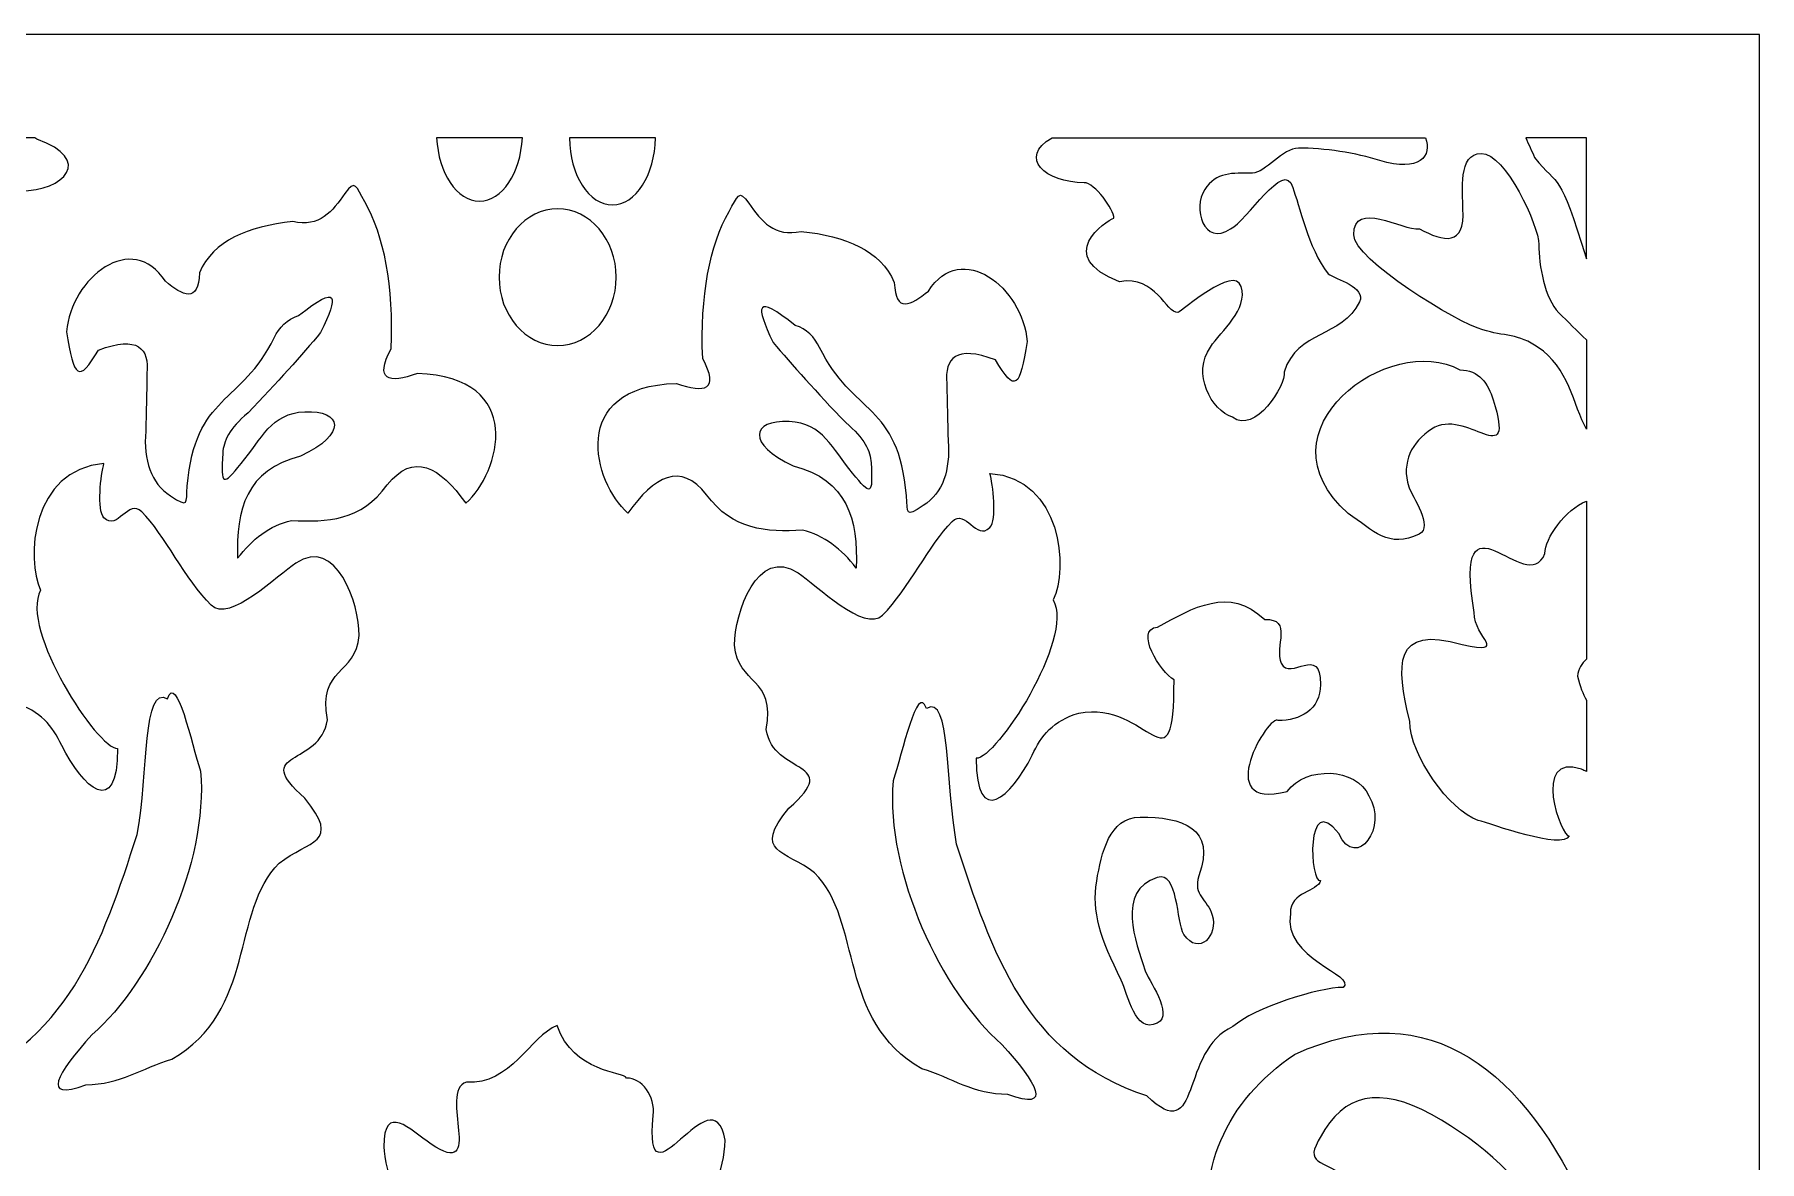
# Model space of a CAD drawing. Header units: centimetres. Extents: x 1.5 to 14.1, y -9 to -1.5.
# Drawn here: x 10.744 to 14.102, y -3.675 to -1.481 of the extents above; entities that cross this region are included whole.
import ezdxf

# ---------------------------------------------------------------- set-up
doc = ezdxf.new("R2010")
doc.units = ezdxf.units.CM
doc.header["$MEASUREMENT"] = 0
doc.layers.add('layer 1', color=7, linetype='Continuous')

msp = doc.modelspace()

# ---------------------------------------------------------------- linework, layer by layer
at = {"layer": 'layer 1', "color": 250}
for points, knots in [([(1.76456, -9.00021), (1.76456, -9.00021), (1.50051, -9.00021), (1.50051, -9.00021), (1.50051, -9.00021), (1.50051, -9.00021), (1.50051, -1.48079), (1.50051, -1.48079), (1.50051, -1.48079), (1.50051, -1.48079), (14.10186, -1.48079), (14.10186, -1.48079), (14.10186, -1.48079), (14.10186, -1.48079), (14.10186, -9.00021), (14.10186, -9.00021), (14.10186, -9.00021), (14.10186, -9.00021), (1.76456, -9.00021), (1.76456, -9.00021)], [0, 0, 0, 0, 0.1666667, 0.1666667, 0.1666667, 0.1666667, 0.3333333, 0.3333333, 0.3333333, 0.3333333, 0.5, 0.5, 0.5, 0.5, 0.6666667, 0.6666667, 0.6666667, 0.6666667, 1, 1, 1, 1]), ([(10.74408, -1.68192), (10.74542, -1.68274), (10.74672, -1.68358), (10.74799, -1.68445), (10.74799, -1.68445), (10.8599, -1.72374), (10.80102, -1.7855), (10.71634, -1.7855), (10.71634, -1.7855), (10.69587, -1.7855), (10.65865, -1.8379), (10.65865, -1.85474), (10.65865, -1.85474), (10.67288, -1.85866), (10.77746, -1.92923), (10.64747, -1.97824), (10.64747, -1.97824), (10.57705, -1.96501), (10.55696, -2.04054), (10.53393, -2.03812), (10.53393, -2.03812), (10.52648, -2.03625), (10.42411, -1.94456), (10.41108, -1.9876), (10.41108, -1.9876), (10.39619, -2.0325), (10.45016, -2.07367), (10.47064, -2.10548), (10.47064, -2.10548), (10.5074, -2.156), (10.46863, -2.2296), (10.42783, -2.24208), (10.42783, -2.24208), (10.38435, -2.27593), (10.32313, -2.18024), (10.32731, -2.15414), (10.32731, -2.15414), (10.30125, -2.0718), (10.21563, -2.08864), (10.18026, -2.01754), (10.18026, -2.01754), (10.16723, -1.98947), (10.2268, -1.97262), (10.24169, -1.96327), (10.24169, -1.96327), (10.28079, -1.91311), (10.29754, -1.82803), (10.31056, -1.79486), (10.31056, -1.79486), (10.32667, -1.73688), (10.39989, -1.86224), (10.43155, -1.87532), (10.43155, -1.87532), (10.48367, -1.91087), (10.50601, -1.83415), (10.48181, -1.7986), (10.48181, -1.7986), (10.45947, -1.76492), (10.42783, -1.76679), (10.38874, -1.76679), (10.38874, -1.76679), (10.36454, -1.76679), (10.32917, -1.71813), (10.2994, -1.71813), (10.2994, -1.71813), (10.25099, -1.71813), (10.18585, -1.72749), (10.14118, -1.74246), (10.14118, -1.74246), (10.05078, -1.76971), (10.03234, -1.72118), (10.06074, -1.68192), (10.06074, -1.68192), (10.06074, -1.68192), (10.74408, -1.68192), (10.74408, -1.68192)], [0, 0, 0, 0, 0.05, 0.05, 0.05, 0.05, 0.1, 0.1, 0.1, 0.1, 0.15, 0.15, 0.15, 0.15, 0.2, 0.2, 0.2, 0.2, 0.25, 0.25, 0.25, 0.25, 0.3, 0.3, 0.3, 0.3, 0.35, 0.35, 0.35, 0.35, 0.4, 0.4, 0.4, 0.4, 0.45, 0.45, 0.45, 0.45, 0.5, 0.5, 0.5, 0.5, 0.55, 0.55, 0.55, 0.55, 0.6, 0.6, 0.6, 0.6, 0.65, 0.65, 0.65, 0.65, 0.7, 0.7, 0.7, 0.7, 0.75, 0.75, 0.75, 0.75, 0.8, 0.8, 0.8, 0.8, 0.85, 0.85, 0.85, 0.85, 0.9, 0.9, 0.9, 0.9, 1, 1, 1, 1]), ([(11.69341, -1.68192), (11.69024, -1.75059), (11.65399, -1.80506), (11.60996, -1.80506), (11.60996, -1.80506), (11.56594, -1.80506), (11.52966, -1.75059), (11.52649, -1.68192), (11.52649, -1.68192), (11.52649, -1.68192), (11.69341, -1.68192), (11.69341, -1.68192)], [0, 0, 0, 0, 0.25, 0.25, 0.25, 0.25, 0.5, 0.5, 0.5, 0.5, 1, 1, 1, 1]), ([(11.9523, -1.68192), (11.95156, -1.75412), (11.91427, -1.81266), (11.86863, -1.81266), (11.86863, -1.81266), (11.823, -1.81266), (11.7857, -1.75412), (11.78496, -1.68192), (11.78496, -1.68192), (11.78496, -1.68192), (11.9523, -1.68192), (11.9523, -1.68192)], [0, 0, 0, 0, 0.25, 0.25, 0.25, 0.25, 0.5, 0.5, 0.5, 0.5, 1, 1, 1, 1]), ([(12.72465, -1.68192), (12.65706, -1.72037), (12.71196, -1.76925), (12.78729, -1.76925), (12.78729, -1.76925), (12.80777, -1.76925), (12.84499, -1.82165), (12.84499, -1.83849), (12.84499, -1.83849), (12.83075, -1.84241), (12.72618, -1.91298), (12.85616, -1.96199), (12.85616, -1.96199), (12.92659, -1.94876), (12.94667, -2.0243), (12.96971, -2.02187), (12.96971, -2.02187), (12.97715, -2.02), (13.07953, -1.92831), (13.09255, -1.97135), (13.09255, -1.97135), (13.10745, -2.01626), (13.05347, -2.05742), (13.03299, -2.08924), (13.03299, -2.08924), (12.99623, -2.13976), (13.03502, -2.21335), (13.07581, -2.22583), (13.07581, -2.22583), (13.11928, -2.25968), (13.18051, -2.16399), (13.17632, -2.13789), (13.17632, -2.13789), (13.20238, -2.05555), (13.288, -2.07239), (13.32337, -2.00129), (13.32337, -2.00129), (13.3364, -1.97322), (13.27684, -1.95638), (13.26195, -1.94702), (13.26195, -1.94702), (13.22285, -1.89686), (13.2061, -1.81179), (13.19308, -1.77861), (13.19308, -1.77861), (13.17697, -1.72063), (13.10374, -1.84599), (13.07209, -1.85907), (13.07209, -1.85907), (13.01996, -1.89462), (12.99763, -1.8179), (13.02182, -1.78235), (13.02182, -1.78235), (13.04416, -1.74867), (13.07581, -1.75054), (13.1149, -1.75054), (13.1149, -1.75054), (13.13909, -1.75054), (13.17446, -1.70189), (13.20424, -1.70189), (13.20424, -1.70189), (13.25264, -1.70189), (13.31779, -1.71124), (13.36246, -1.72621), (13.36246, -1.72621), (13.44061, -1.74977), (13.46499, -1.71668), (13.45181, -1.68192), (13.45181, -1.68192), (13.45181, -1.68192), (12.72465, -1.68192), (12.72465, -1.68192)], [0, 0, 0, 0, 0.0526316, 0.0526316, 0.0526316, 0.0526316, 0.1052632, 0.1052632, 0.1052632, 0.1052632, 0.1578947, 0.1578947, 0.1578947, 0.1578947, 0.2105263, 0.2105263, 0.2105263, 0.2105263, 0.2631579, 0.2631579, 0.2631579, 0.2631579, 0.3157895, 0.3157895, 0.3157895, 0.3157895, 0.3684211, 0.3684211, 0.3684211, 0.3684211, 0.4210526, 0.4210526, 0.4210526, 0.4210526, 0.4736842, 0.4736842, 0.4736842, 0.4736842, 0.5263158, 0.5263158, 0.5263158, 0.5263158, 0.5789474, 0.5789474, 0.5789474, 0.5789474, 0.6315789, 0.6315789, 0.6315789, 0.6315789, 0.6842105, 0.6842105, 0.6842105, 0.6842105, 0.7368421, 0.7368421, 0.7368421, 0.7368421, 0.7894737, 0.7894737, 0.7894737, 0.7894737, 0.8421053, 0.8421053, 0.8421053, 0.8421053, 0.8947368, 0.8947368, 0.8947368, 0.8947368, 1, 1, 1, 1]), ([(13.56034, -1.71217), (13.5144, -1.71217), (13.52445, -1.78721), (13.52445, -1.82041), (13.52445, -1.82041), (13.52926, -1.8945), (13.48714, -1.88392), (13.43975, -1.85937), (13.43975, -1.85937), (13.4053, -1.86226), (13.31199, -1.80164), (13.31199, -1.87092), (13.31199, -1.87092), (13.31199, -1.91845), (13.51328, -2.04292), (13.56321, -2.05564), (13.56321, -2.05564), (13.60341, -2.06863), (13.63356, -2.06286), (13.67088, -2.09028), (13.67088, -2.09028), (13.72945, -2.12701), (13.73981, -2.20318), (13.76481, -2.24924), (13.76481, -2.24924), (13.76481, -2.24924), (13.76481, -2.07547), (13.76481, -2.07547), (13.76481, -2.07547), (13.74689, -2.05779), (13.72899, -2.04012), (13.71108, -2.02245), (13.71108, -2.02245), (13.6838, -1.99503), (13.67231, -1.93008), (13.67231, -1.88968), (13.67231, -1.88968), (13.67231, -1.85341), (13.60743, -1.71217), (13.56034, -1.71217)], [0, 0, 0, 0, 0.0909091, 0.0909091, 0.0909091, 0.0909091, 0.1818182, 0.1818182, 0.1818182, 0.1818182, 0.2727273, 0.2727273, 0.2727273, 0.2727273, 0.3636364, 0.3636364, 0.3636364, 0.3636364, 0.4545455, 0.4545455, 0.4545455, 0.4545455, 0.5454545, 0.5454545, 0.5454545, 0.5454545, 0.6363636, 0.6363636, 0.6363636, 0.6363636, 0.7272727, 0.7272727, 0.7272727, 0.7272727, 0.8181818, 0.8181818, 0.8181818, 0.8181818, 1, 1, 1, 1]), ([(13.76481, -1.91775), (13.71063, -1.74118), (13.71303, -1.78198), (13.66379, -1.72006), (13.66379, -1.72006), (13.65831, -1.7072), (13.65254, -1.69454), (13.64679, -1.68192), (13.64679, -1.68192), (13.64679, -1.68192), (13.76481, -1.68192), (13.76481, -1.68192), (13.76481, -1.68192), (13.76481, -1.68192), (13.76481, -1.91775), (13.76481, -1.91775)], [0, 0, 0, 0, 0.2, 0.2, 0.2, 0.2, 0.4, 0.4, 0.4, 0.4, 0.6, 0.6, 0.6, 0.6, 1, 1, 1, 1]), ([(11.38665, -1.80665), (11.42392, -1.87127), (11.44338, -1.97128), (11.43785, -2.0925), (11.43785, -2.0925), (11.40495, -2.1545), (11.43308, -2.16047), (11.48894, -2.14096), (11.48894, -2.14096), (11.70128, -2.14739), (11.65063, -2.33448), (11.58348, -2.39348), (11.58348, -2.39348), (11.53238, -2.32204), (11.48128, -2.29313), (11.43018, -2.35777), (11.43018, -2.35777), (11.38012, -2.42677), (11.31311, -2.43131), (11.24367, -2.42664), (11.24367, -2.42664), (11.20152, -2.43684), (11.16745, -2.4632), (11.13892, -2.50061), (11.13892, -2.50061), (11.13546, -2.40577), (11.15588, -2.32838), (11.26155, -2.30165), (11.26155, -2.30165), (11.35354, -2.25861), (11.34244, -2.21193), (11.26972, -2.21525), (11.26972, -2.21525), (11.20356, -2.21826), (11.18587, -2.26787), (11.1461, -2.31608), (11.1461, -2.31608), (11.11048, -2.35925), (11.10614, -2.36069), (11.11018, -2.29561), (11.11018, -2.29561), (11.11159, -2.27289), (11.12219, -2.2479), (11.15936, -2.21748), (11.15936, -2.21748), (11.21503, -2.15932), (11.26523, -2.10371), (11.30072, -2.06115), (11.30072, -2.06115), (11.33566, -1.98877), (11.33616, -1.96581), (11.25776, -2.02809), (11.25776, -2.02809), (11.23539, -2.03533), (11.22019, -2.05054), (11.21015, -2.07122), (11.21015, -2.07122), (11.14661, -2.20202), (11.05641, -2.17977), (11.04115, -2.36008), (11.04115, -2.36008), (11.03825, -2.3944), (11.04505, -2.40289), (11.00842, -2.37895), (11.00842, -2.37895), (10.96969, -2.35366), (10.95585, -2.31008), (10.96007, -2.25319), (10.96007, -2.25319), (10.96092, -2.21578), (10.96178, -2.17837), (10.96263, -2.14096), (10.96263, -2.14096), (10.96685, -2.09154), (10.94554, -2.06649), (10.86809, -2.09505), (10.86809, -2.09505), (10.82927, -2.1611), (10.82017, -2.14919), (10.80619, -2.05934), (10.80619, -2.05934), (10.81485, -1.95408), (10.93409, -1.86115), (10.9984, -1.96119), (10.9984, -1.96119), (11.03257, -1.98944), (11.06273, -2.00524), (11.06483, -1.94456), (11.06483, -1.94456), (11.09165, -1.88176), (11.15906, -1.85471), (11.24623, -1.84508), (11.24623, -1.84508), (11.2981, -1.8567), (11.32399, -1.82508), (11.348, -1.79034), (11.348, -1.79034), (11.3681, -1.76127), (11.36952, -1.77695), (11.38665, -1.80665)], [0, 0, 0, 0, 0.0384615, 0.0384615, 0.0384615, 0.0384615, 0.0769231, 0.0769231, 0.0769231, 0.0769231, 0.1153846, 0.1153846, 0.1153846, 0.1153846, 0.1538462, 0.1538462, 0.1538462, 0.1538462, 0.1923077, 0.1923077, 0.1923077, 0.1923077, 0.2307692, 0.2307692, 0.2307692, 0.2307692, 0.2692308, 0.2692308, 0.2692308, 0.2692308, 0.3076923, 0.3076923, 0.3076923, 0.3076923, 0.3461538, 0.3461538, 0.3461538, 0.3461538, 0.3846154, 0.3846154, 0.3846154, 0.3846154, 0.4230769, 0.4230769, 0.4230769, 0.4230769, 0.4615385, 0.4615385, 0.4615385, 0.4615385, 0.5, 0.5, 0.5, 0.5, 0.5384615, 0.5384615, 0.5384615, 0.5384615, 0.5769231, 0.5769231, 0.5769231, 0.5769231, 0.6153846, 0.6153846, 0.6153846, 0.6153846, 0.6538462, 0.6538462, 0.6538462, 0.6538462, 0.6923077, 0.6923077, 0.6923077, 0.6923077, 0.7307692, 0.7307692, 0.7307692, 0.7307692, 0.7692308, 0.7692308, 0.7692308, 0.7692308, 0.8076923, 0.8076923, 0.8076923, 0.8076923, 0.8461538, 0.8461538, 0.8461538, 0.8461538, 0.8846154, 0.8846154, 0.8846154, 0.8846154, 0.9230769, 0.9230769, 0.9230769, 0.9230769, 1, 1, 1, 1]), ([(12.09569, -1.82563), (12.05841, -1.89026), (12.03895, -1.99026), (12.04448, -2.11149), (12.04448, -2.11149), (12.07738, -2.17349), (12.04925, -2.17945), (11.99338, -2.15995), (11.99338, -2.15995), (11.78105, -2.16638), (11.8317, -2.35346), (11.89885, -2.41247), (11.89885, -2.41247), (11.94995, -2.34103), (12.00106, -2.31212), (12.05214, -2.37676), (12.05214, -2.37676), (12.10221, -2.44576), (12.16922, -2.4503), (12.23866, -2.44563), (12.23866, -2.44563), (12.28081, -2.45583), (12.31488, -2.48219), (12.34341, -2.5196), (12.34341, -2.5196), (12.34687, -2.42476), (12.32645, -2.34737), (12.22078, -2.32064), (12.22078, -2.32064), (12.12879, -2.2776), (12.13989, -2.23092), (12.21261, -2.23424), (12.21261, -2.23424), (12.27876, -2.23725), (12.29646, -2.28686), (12.33622, -2.33507), (12.33622, -2.33507), (12.37184, -2.37824), (12.37619, -2.37968), (12.37215, -2.3146), (12.37215, -2.3146), (12.37074, -2.29188), (12.36015, -2.26689), (12.32297, -2.23647), (12.32297, -2.23647), (12.2673, -2.17831), (12.2171, -2.12269), (12.18161, -2.08014), (12.18161, -2.08014), (12.14667, -2.00775), (12.14616, -1.9848), (12.22457, -2.04708), (12.22457, -2.04708), (12.24693, -2.05432), (12.26214, -2.06953), (12.27218, -2.09021), (12.27218, -2.09021), (12.33572, -2.221), (12.42592, -2.19875), (12.44117, -2.37907), (12.44117, -2.37907), (12.44408, -2.41339), (12.43728, -2.42188), (12.47391, -2.39794), (12.47391, -2.39794), (12.51264, -2.37265), (12.52649, -2.32907), (12.52226, -2.27218), (12.52226, -2.27218), (12.5214, -2.23477), (12.52055, -2.19736), (12.5197, -2.15995), (12.5197, -2.15995), (12.51549, -2.11053), (12.53679, -2.08548), (12.61424, -2.11404), (12.61424, -2.11404), (12.65306, -2.18009), (12.66216, -2.16818), (12.67614, -2.07833), (12.67614, -2.07833), (12.66748, -1.97307), (12.54824, -1.88014), (12.48393, -1.98018), (12.48393, -1.98018), (12.44977, -2.00843), (12.41959, -2.02422), (12.41751, -1.96355), (12.41751, -1.96355), (12.39067, -1.90075), (12.32327, -1.8737), (12.2361, -1.86407), (12.2361, -1.86407), (12.18422, -1.87569), (12.15834, -1.84407), (12.13433, -1.80933), (12.13433, -1.80933), (12.11424, -1.78026), (12.11282, -1.79594), (12.09569, -1.82563)], [0, 0, 0, 0, 0.0384615, 0.0384615, 0.0384615, 0.0384615, 0.0769231, 0.0769231, 0.0769231, 0.0769231, 0.1153846, 0.1153846, 0.1153846, 0.1153846, 0.1538462, 0.1538462, 0.1538462, 0.1538462, 0.1923077, 0.1923077, 0.1923077, 0.1923077, 0.2307692, 0.2307692, 0.2307692, 0.2307692, 0.2692308, 0.2692308, 0.2692308, 0.2692308, 0.3076923, 0.3076923, 0.3076923, 0.3076923, 0.3461538, 0.3461538, 0.3461538, 0.3461538, 0.3846154, 0.3846154, 0.3846154, 0.3846154, 0.4230769, 0.4230769, 0.4230769, 0.4230769, 0.4615385, 0.4615385, 0.4615385, 0.4615385, 0.5, 0.5, 0.5, 0.5, 0.5384615, 0.5384615, 0.5384615, 0.5384615, 0.5769231, 0.5769231, 0.5769231, 0.5769231, 0.6153846, 0.6153846, 0.6153846, 0.6153846, 0.6538462, 0.6538462, 0.6538462, 0.6538462, 0.6923077, 0.6923077, 0.6923077, 0.6923077, 0.7307692, 0.7307692, 0.7307692, 0.7307692, 0.7692308, 0.7692308, 0.7692308, 0.7692308, 0.8076923, 0.8076923, 0.8076923, 0.8076923, 0.8461538, 0.8461538, 0.8461538, 0.8461538, 0.8846154, 0.8846154, 0.8846154, 0.8846154, 0.9230769, 0.9230769, 0.9230769, 0.9230769, 1, 1, 1, 1]), ([(11.648, -1.95317), (11.648, -1.87996), (11.69926, -1.82025), (11.76212, -1.82025), (11.76212, -1.82025), (11.82497, -1.82025), (11.87624, -1.87996), (11.87624, -1.95317), (11.87624, -1.95317), (11.87624, -2.02638), (11.82497, -2.08609), (11.76212, -2.08609), (11.76212, -2.08609), (11.69926, -2.08609), (11.648, -2.02638), (11.648, -1.95317)], [0, 0, 0, 0, 0.2, 0.2, 0.2, 0.2, 0.4, 0.4, 0.4, 0.4, 0.6, 0.6, 0.6, 0.6, 1, 1, 1, 1]), ([(13.58347, -2.19197), (13.57375, -2.16047), (13.55562, -2.13371), (13.51861, -2.13371), (13.51861, -2.13371), (13.38258, -2.05754), (13.11689, -2.25176), (13.30137, -2.41362), (13.30137, -2.41362), (13.3488, -2.44592), (13.38092, -2.48284), (13.43906, -2.45361), (13.43906, -2.45361), (13.46813, -2.43977), (13.42528, -2.37979), (13.41917, -2.36133), (13.41917, -2.36133), (13.40387, -2.31366), (13.42528, -2.27366), (13.46354, -2.24906), (13.46354, -2.24906), (13.53003, -2.20449), (13.62839, -2.33732), (13.58347, -2.19197)], [0, 0, 0, 0, 0.1428571, 0.1428571, 0.1428571, 0.1428571, 0.2857143, 0.2857143, 0.2857143, 0.2857143, 0.4285714, 0.4285714, 0.4285714, 0.4285714, 0.5714286, 0.5714286, 0.5714286, 0.5714286, 0.7142857, 0.7142857, 0.7142857, 0.7142857, 1, 1, 1, 1]), ([(10.87887, -2.31615), (10.87298, -2.33669), (10.86417, -2.40714), (10.87887, -2.42181), (10.87887, -2.42181), (10.90533, -2.44823), (10.92591, -2.38366), (10.95236, -2.41007), (10.95236, -2.41007), (10.99647, -2.4541), (11.03762, -2.54215), (11.08761, -2.59205), (11.08761, -2.59205), (11.12289, -2.62727), (11.21696, -2.53335), (11.25225, -2.50987), (11.25225, -2.50987), (11.33162, -2.45703), (11.37573, -2.58911), (11.37573, -2.65075), (11.37573, -2.65075), (11.36945, -2.72876), (11.29517, -2.7116), (11.31399, -2.81512), (11.31399, -2.81512), (11.30011, -2.90611), (11.1627, -2.87381), (11.26988, -2.96774), (11.26988, -2.96774), (11.3424, -3.05618), (11.27739, -3.04907), (11.2199, -3.09395), (11.2199, -3.09395), (11.12583, -3.18787), (11.17581, -3.38159), (11.01117, -3.47551), (11.01117, -3.47551), (10.95236, -3.49312), (10.9112, -3.52541), (10.84359, -3.52541), (10.84359, -3.52541), (10.75489, -3.55892), (10.78662, -3.50371), (10.8557, -3.42793), (10.8557, -3.42793), (10.97286, -3.32563), (11.08214, -3.09382), (11.06702, -2.91491), (11.06702, -2.91491), (11.04939, -2.86208), (11.01999, -2.72119), (11.00234, -2.77402), (11.00234, -2.77402), (10.95448, -2.7446), (10.96527, -2.91974), (10.94355, -3.03818), (10.94355, -3.03818), (10.87592, -3.24657), (10.8083, -3.45203), (10.57311, -3.52834), (10.57311, -3.52834), (10.46606, -3.63075), (10.50994, -3.43856), (10.40553, -3.39333), (10.40553, -3.39333), (10.36512, -3.35637), (10.23723, -3.31673), (10.19091, -3.31702), (10.19091, -3.31702), (10.16379, -3.29266), (10.3094, -3.26144), (10.29381, -3.1732), (10.29381, -3.1732), (10.29381, -3.12917), (10.24089, -3.13211), (10.23501, -3.10863), (10.23501, -3.10863), (10.25584, -3.11694), (10.26515, -2.93105), (10.19973, -3.01764), (10.19973, -3.01764), (10.16445, -3.09101), (10.10271, -3.00296), (10.14093, -2.94426), (10.14093, -2.94426), (10.16445, -2.88864), (10.26441, -2.88528), (10.29969, -2.93545), (10.29969, -2.93545), (10.45125, -2.97493), (10.33383, -2.78103), (10.31733, -2.79751), (10.31733, -2.79751), (10.27617, -2.79751), (10.23501, -2.77696), (10.23501, -2.72706), (10.23501, -2.72706), (10.23501, -2.64781), (10.29381, -2.72119), (10.31145, -2.68597), (10.31145, -2.68597), (10.32615, -2.65369), (10.28793, -2.59792), (10.34379, -2.60085), (10.34379, -2.60085), (10.41337, -2.53438), (10.48295, -2.5782), (10.55253, -2.61553), (10.55253, -2.61553), (10.59898, -2.61964), (10.54626, -2.70436), (10.52019, -2.71826), (10.52019, -2.71826), (10.52019, -2.94453), (10.57017, -2.75627), (10.70541, -2.78283), (10.70541, -2.78283), (10.75539, -2.79751), (10.77891, -2.82686), (10.79655, -2.86501), (10.79655, -2.86501), (10.83771, -2.9472), (10.90533, -3.00883), (10.90533, -2.87088), (10.90533, -2.87088), (10.86706, -2.87262), (10.71416, -2.63929), (10.75539, -2.5627), (10.75539, -2.5627), (10.72702, -2.50349), (10.73692, -2.32684), (10.87887, -2.31615)], [0, 0, 0, 0, 0.0294118, 0.0294118, 0.0294118, 0.0294118, 0.0588235, 0.0588235, 0.0588235, 0.0588235, 0.0882353, 0.0882353, 0.0882353, 0.0882353, 0.1176471, 0.1176471, 0.1176471, 0.1176471, 0.1470588, 0.1470588, 0.1470588, 0.1470588, 0.1764706, 0.1764706, 0.1764706, 0.1764706, 0.2058824, 0.2058824, 0.2058824, 0.2058824, 0.2352941, 0.2352941, 0.2352941, 0.2352941, 0.2647059, 0.2647059, 0.2647059, 0.2647059, 0.2941176, 0.2941176, 0.2941176, 0.2941176, 0.3235294, 0.3235294, 0.3235294, 0.3235294, 0.3529412, 0.3529412, 0.3529412, 0.3529412, 0.3823529, 0.3823529, 0.3823529, 0.3823529, 0.4117647, 0.4117647, 0.4117647, 0.4117647, 0.4411765, 0.4411765, 0.4411765, 0.4411765, 0.4705882, 0.4705882, 0.4705882, 0.4705882, 0.5, 0.5, 0.5, 0.5, 0.5294118, 0.5294118, 0.5294118, 0.5294118, 0.5588235, 0.5588235, 0.5588235, 0.5588235, 0.5882353, 0.5882353, 0.5882353, 0.5882353, 0.6176471, 0.6176471, 0.6176471, 0.6176471, 0.6470588, 0.6470588, 0.6470588, 0.6470588, 0.6764706, 0.6764706, 0.6764706, 0.6764706, 0.7058824, 0.7058824, 0.7058824, 0.7058824, 0.7352941, 0.7352941, 0.7352941, 0.7352941, 0.7647059, 0.7647059, 0.7647059, 0.7647059, 0.7941176, 0.7941176, 0.7941176, 0.7941176, 0.8235294, 0.8235294, 0.8235294, 0.8235294, 0.8529412, 0.8529412, 0.8529412, 0.8529412, 0.8823529, 0.8823529, 0.8823529, 0.8823529, 0.9117647, 0.9117647, 0.9117647, 0.9117647, 0.9411765, 0.9411765, 0.9411765, 0.9411765, 1, 1, 1, 1]), ([(12.60346, -2.33514), (12.60935, -2.35568), (12.61816, -2.42613), (12.60346, -2.4408), (12.60346, -2.4408), (12.577, -2.46722), (12.55642, -2.40265), (12.52996, -2.42906), (12.52996, -2.42906), (12.48586, -2.47309), (12.4447, -2.56114), (12.39473, -2.61104), (12.39473, -2.61104), (12.35944, -2.64626), (12.26537, -2.55234), (12.23009, -2.52885), (12.23009, -2.52885), (12.15071, -2.47602), (12.1066, -2.6081), (12.1066, -2.66974), (12.1066, -2.66974), (12.11288, -2.74775), (12.18716, -2.73059), (12.16834, -2.8341), (12.16834, -2.8341), (12.18222, -2.9251), (12.31962, -2.8928), (12.21245, -2.98673), (12.21245, -2.98673), (12.13993, -3.07517), (12.20493, -3.06806), (12.26243, -3.11294), (12.26243, -3.11294), (12.35651, -3.20686), (12.30653, -3.40058), (12.47116, -3.4945), (12.47116, -3.4945), (12.52996, -3.51211), (12.57113, -3.5444), (12.63874, -3.5444), (12.63874, -3.5444), (12.72744, -3.57791), (12.69571, -3.5227), (12.62663, -3.44692), (12.62663, -3.44692), (12.50947, -3.34462), (12.40019, -3.11281), (12.4153, -2.9339), (12.4153, -2.9339), (12.43295, -2.88107), (12.46234, -2.74018), (12.47999, -2.79301), (12.47999, -2.79301), (12.52785, -2.76359), (12.51706, -2.93873), (12.53878, -3.05717), (12.53878, -3.05717), (12.6064, -3.26556), (12.67403, -3.47102), (12.90922, -3.54733), (12.90922, -3.54733), (13.01627, -3.64974), (12.97239, -3.45755), (13.0768, -3.41232), (13.0768, -3.41232), (13.11722, -3.37536), (13.2451, -3.33572), (13.29142, -3.336), (13.29142, -3.336), (13.31854, -3.31165), (13.17293, -3.28043), (13.18852, -3.19219), (13.18852, -3.19219), (13.18852, -3.14816), (13.24144, -3.15109), (13.24732, -3.12761), (13.24732, -3.12761), (13.22649, -3.13593), (13.21718, -2.95004), (13.2826, -3.03662), (13.2826, -3.03662), (13.31788, -3.11), (13.37962, -3.02195), (13.3414, -2.96325), (13.3414, -2.96325), (13.31788, -2.90763), (13.21792, -2.90427), (13.18264, -2.95444), (13.18264, -2.95444), (13.03109, -2.99392), (13.1485, -2.80002), (13.165, -2.81649), (13.165, -2.81649), (13.20616, -2.81649), (13.24732, -2.79595), (13.24732, -2.74605), (13.24732, -2.74605), (13.24732, -2.6668), (13.18852, -2.74018), (13.17088, -2.70496), (13.17088, -2.70496), (13.15618, -2.67267), (13.1944, -2.61691), (13.13854, -2.61984), (13.13854, -2.61984), (13.06896, -2.55337), (12.99938, -2.59719), (12.9298, -2.63452), (12.9298, -2.63452), (12.88335, -2.63863), (12.93608, -2.72335), (12.96214, -2.73725), (12.96214, -2.73725), (12.96214, -2.96352), (12.91216, -2.77526), (12.77693, -2.80182), (12.77693, -2.80182), (12.72694, -2.81649), (12.70342, -2.84585), (12.68579, -2.884), (12.68579, -2.884), (12.64462, -2.96618), (12.577, -3.02782), (12.577, -2.88987), (12.577, -2.88987), (12.61527, -2.89161), (12.76817, -2.65828), (12.72694, -2.58169), (12.72694, -2.58169), (12.75531, -2.52247), (12.74541, -2.34583), (12.60346, -2.33514)], [0, 0, 0, 0, 0.0294118, 0.0294118, 0.0294118, 0.0294118, 0.0588235, 0.0588235, 0.0588235, 0.0588235, 0.0882353, 0.0882353, 0.0882353, 0.0882353, 0.1176471, 0.1176471, 0.1176471, 0.1176471, 0.1470588, 0.1470588, 0.1470588, 0.1470588, 0.1764706, 0.1764706, 0.1764706, 0.1764706, 0.2058824, 0.2058824, 0.2058824, 0.2058824, 0.2352941, 0.2352941, 0.2352941, 0.2352941, 0.2647059, 0.2647059, 0.2647059, 0.2647059, 0.2941176, 0.2941176, 0.2941176, 0.2941176, 0.3235294, 0.3235294, 0.3235294, 0.3235294, 0.3529412, 0.3529412, 0.3529412, 0.3529412, 0.3823529, 0.3823529, 0.3823529, 0.3823529, 0.4117647, 0.4117647, 0.4117647, 0.4117647, 0.4411765, 0.4411765, 0.4411765, 0.4411765, 0.4705882, 0.4705882, 0.4705882, 0.4705882, 0.5, 0.5, 0.5, 0.5, 0.5294118, 0.5294118, 0.5294118, 0.5294118, 0.5588235, 0.5588235, 0.5588235, 0.5588235, 0.5882353, 0.5882353, 0.5882353, 0.5882353, 0.6176471, 0.6176471, 0.6176471, 0.6176471, 0.6470588, 0.6470588, 0.6470588, 0.6470588, 0.6764706, 0.6764706, 0.6764706, 0.6764706, 0.7058824, 0.7058824, 0.7058824, 0.7058824, 0.7352941, 0.7352941, 0.7352941, 0.7352941, 0.7647059, 0.7647059, 0.7647059, 0.7647059, 0.7941176, 0.7941176, 0.7941176, 0.7941176, 0.8235294, 0.8235294, 0.8235294, 0.8235294, 0.8529412, 0.8529412, 0.8529412, 0.8529412, 0.8823529, 0.8823529, 0.8823529, 0.8823529, 0.9117647, 0.9117647, 0.9117647, 0.9117647, 0.9411765, 0.9411765, 0.9411765, 0.9411765, 1, 1, 1, 1]), ([(13.76481, -2.38941), (13.72402, -2.40521), (13.68415, -2.46154), (13.68415, -2.49117), (13.68415, -2.49117), (13.6496, -2.58138), (13.50482, -2.34901), (13.54628, -2.60631), (13.54628, -2.60631), (13.54628, -2.6561), (13.61605, -2.68722), (13.52318, -2.66855), (13.52318, -2.66855), (13.38829, -2.62922), (13.39401, -2.7075), (13.42103, -2.81792), (13.42103, -2.81792), (13.42103, -2.88327), (13.49841, -2.99219), (13.55414, -3.01086), (13.55414, -3.01086), (13.5789, -3.01708), (13.71906, -3.06917), (13.73145, -3.04116), (13.73145, -3.04116), (13.71641, -3.04578), (13.65594, -2.87795), (13.75535, -2.91128), (13.75535, -2.91128), (13.75847, -2.91287), (13.76164, -2.9143), (13.76481, -2.91556), (13.76481, -2.91556), (13.76481, -2.91556), (13.76481, -2.77697), (13.76481, -2.77697), (13.76481, -2.77697), (13.75813, -2.76477), (13.75217, -2.74985), (13.74748, -2.73022), (13.74748, -2.73022), (13.74921, -2.71581), (13.75592, -2.70471), (13.76481, -2.69681), (13.76481, -2.69681), (13.76481, -2.69681), (13.76481, -2.38941), (13.76481, -2.38941)], [0, 0, 0, 0, 0.0769231, 0.0769231, 0.0769231, 0.0769231, 0.1538462, 0.1538462, 0.1538462, 0.1538462, 0.2307692, 0.2307692, 0.2307692, 0.2307692, 0.3076923, 0.3076923, 0.3076923, 0.3076923, 0.3846154, 0.3846154, 0.3846154, 0.3846154, 0.4615385, 0.4615385, 0.4615385, 0.4615385, 0.5384615, 0.5384615, 0.5384615, 0.5384615, 0.6153846, 0.6153846, 0.6153846, 0.6153846, 0.6923077, 0.6923077, 0.6923077, 0.6923077, 0.7692308, 0.7692308, 0.7692308, 0.7692308, 0.8461538, 0.8461538, 0.8461538, 0.8461538, 1, 1, 1, 1]), ([(12.81154, -3.12881), (12.8013, -3.18876), (12.81895, -3.24116), (12.85923, -3.32159), (12.85923, -3.32159), (12.87298, -3.35057), (12.8852, -3.42681), (12.92949, -3.40546), (12.92949, -3.40546), (12.9631, -3.38869), (12.90964, -3.31854), (12.90506, -3.30177), (12.90506, -3.30177), (12.88826, -3.2484), (12.84855, -3.14776), (12.92949, -3.12184), (12.92949, -3.12184), (12.97073, -3.10812), (12.96615, -3.20876), (12.98143, -3.23315), (12.98143, -3.23315), (13.01044, -3.27585), (13.04863, -3.23468), (13.03641, -3.19503), (13.03641, -3.19503), (13.02725, -3.16454), (12.99822, -3.15691), (13.01044, -3.11879), (13.01044, -3.11879), (13.04505, -3.02564), (12.97693, -3.00367), (12.89597, -3.0044), (12.89597, -3.0044), (12.83566, -3.00493), (12.82088, -3.07413), (12.81154, -3.12881)], [0, 0, 0, 0, 0.1, 0.1, 0.1, 0.1, 0.2, 0.2, 0.2, 0.2, 0.3, 0.3, 0.3, 0.3, 0.4, 0.4, 0.4, 0.4, 0.5, 0.5, 0.5, 0.5, 0.6, 0.6, 0.6, 0.6, 0.7, 0.7, 0.7, 0.7, 0.8, 0.8, 0.8, 0.8, 1, 1, 1, 1]), ([(13.76481, -3.76751), (13.64684, -3.50484), (13.46441, -3.3443), (13.19636, -3.4665), (13.19636, -3.4665), (13.06204, -3.55862), (13.00429, -3.68896), (13.03065, -3.86128), (13.03065, -3.86128), (13.08525, -4.06498), (13.20201, -4.08252), (13.347, -4.01544), (13.347, -4.01544), (13.44806, -3.9182), (13.45181, -3.8076), (13.29529, -3.70371), (13.29529, -3.70371), (13.23986, -3.66691), (13.21243, -3.68146), (13.25568, -3.61281), (13.25568, -3.61281), (13.30373, -3.53658), (13.37691, -3.53028), (13.48259, -3.59433), (13.48259, -3.59433), (13.57928, -3.65336), (13.65999, -3.72399), (13.69136, -3.83045), (13.69136, -3.83045), (13.71907, -3.92448), (13.76879, -4.08714), (13.61063, -3.92144), (13.61063, -3.92144), (13.49076, -3.8375), (13.45006, -3.92761), (13.52006, -4.06471), (13.52006, -4.06471), (13.5905, -4.16197), (13.67038, -4.25773), (13.76481, -4.34012), (13.76481, -4.34012), (13.76481, -4.34012), (13.76481, -3.76751), (13.76481, -3.76751)], [0, 0, 0, 0, 0.0833333, 0.0833333, 0.0833333, 0.0833333, 0.1666667, 0.1666667, 0.1666667, 0.1666667, 0.25, 0.25, 0.25, 0.25, 0.3333333, 0.3333333, 0.3333333, 0.3333333, 0.4166667, 0.4166667, 0.4166667, 0.4166667, 0.5, 0.5, 0.5, 0.5, 0.5833333, 0.5833333, 0.5833333, 0.5833333, 0.6666667, 0.6666667, 0.6666667, 0.6666667, 0.75, 0.75, 0.75, 0.75, 0.8333333, 0.8333333, 0.8333333, 0.8333333, 1, 1, 1, 1]), ([(11.76088, -3.40986), (11.79314, -3.5029), (11.89105, -3.49962), (11.89629, -3.5126), (11.89629, -3.5126), (11.92568, -3.51131), (11.95226, -3.54802), (11.94836, -3.58552), (11.94836, -3.58552), (11.92775, -3.78344), (12.06402, -3.49488), (12.08791, -3.63332), (12.08791, -3.63332), (12.08791, -3.69496), (12.0547, -3.7489), (12.03682, -3.8054), (12.03682, -3.8054), (12.02659, -3.8388), (12.05981, -3.8388), (12.07769, -3.82082), (12.07769, -3.82082), (12.11601, -3.78229), (12.1339, -3.73606), (12.1339, -3.82595), (12.1339, -3.82595), (12.15441, -3.96215), (12.10678, -4.06151), (12.03937, -4.1316), (12.03937, -4.1316), (11.97876, -4.20283), (11.84209, -4.24577), (11.82219, -4.36276), (11.82219, -4.36276), (11.73601, -4.52813), (11.74289, -4.46815), (11.69955, -4.37047), (11.69955, -4.37047), (11.64506, -4.30797), (11.59822, -4.2429), (11.5437, -4.1804), (11.5437, -4.1804), (11.50538, -4.1393), (11.40063, -4.10592), (11.39552, -4.034), (11.39552, -4.034), (11.37246, -3.94838), (11.35538, -3.86276), (11.38019, -3.77715), (11.38019, -3.77715), (11.37764, -3.73862), (11.41851, -3.84393), (11.46451, -3.82082), (11.46451, -3.82082), (11.46961, -3.81825), (11.42362, -3.68725), (11.42362, -3.64616), (11.42362, -3.64616), (11.42362, -3.55883), (11.47472, -3.61277), (11.5156, -3.64102), (11.5156, -3.64102), (11.62291, -3.71294), (11.52838, -3.53828), (11.58459, -3.5203), (11.58459, -3.5203), (11.67018, -3.52673), (11.70936, -3.43084), (11.76088, -3.40986)], [0, 0, 0, 0, 0.0555556, 0.0555556, 0.0555556, 0.0555556, 0.1111111, 0.1111111, 0.1111111, 0.1111111, 0.1666667, 0.1666667, 0.1666667, 0.1666667, 0.2222222, 0.2222222, 0.2222222, 0.2222222, 0.2777778, 0.2777778, 0.2777778, 0.2777778, 0.3333333, 0.3333333, 0.3333333, 0.3333333, 0.3888889, 0.3888889, 0.3888889, 0.3888889, 0.4444444, 0.4444444, 0.4444444, 0.4444444, 0.5, 0.5, 0.5, 0.5, 0.5555556, 0.5555556, 0.5555556, 0.5555556, 0.6111111, 0.6111111, 0.6111111, 0.6111111, 0.6666667, 0.6666667, 0.6666667, 0.6666667, 0.7222222, 0.7222222, 0.7222222, 0.7222222, 0.7777778, 0.7777778, 0.7777778, 0.7777778, 0.8333333, 0.8333333, 0.8333333, 0.8333333, 0.8888889, 0.8888889, 0.8888889, 0.8888889, 1, 1, 1, 1])]:
    msp.add_open_spline(points, degree=3, knots=knots, dxfattribs=at)

doc.saveas('drawing.dxf')
